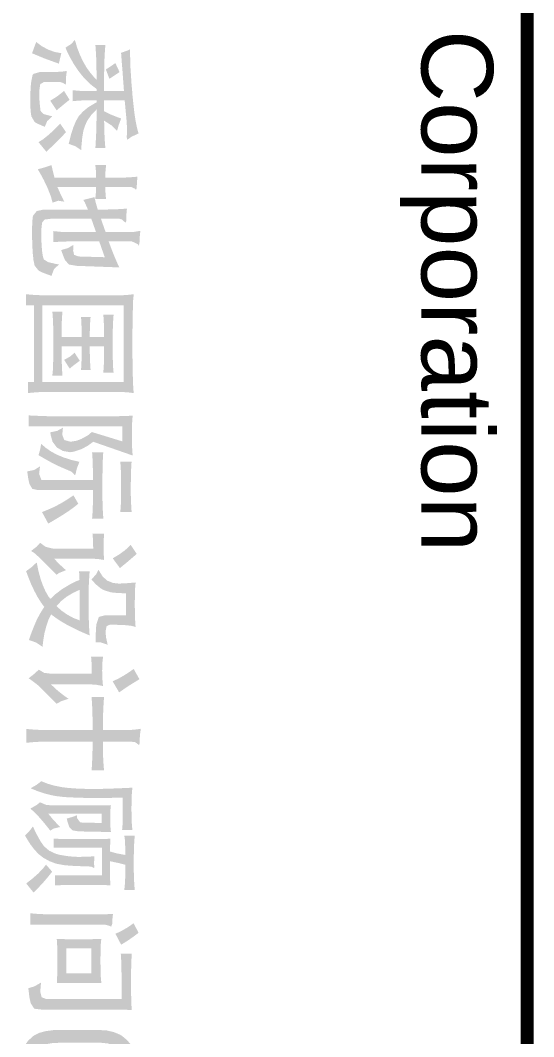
# Model space of a CAD drawing. Extents: x 129492 to 2683129, y 513162 to 1188265.
# Drawn here: x 174471 to 176536, y 519308 to 523394 of the extents above; entities that cross this region are included whole.
import ezdxf

# ---------------------------------------------------------------- set-up
doc = ezdxf.new("R2010")
doc.units = 0
doc.header["$LTSCALE"] = 1000
doc.header["$MEASUREMENT"] = 0
for name, color, linetype in [('G-0-XREF', 2, 'Continuous'), ('图框CCDI_B0GA1+0.00$0$G-ANNO-TEXT', 33, 'Continuous'), ('图框CCDI_B0GA1+0.00$0$G-BORD', 3, 'Continuous')]:
    doc.layers.add(name, color=color, linetype=linetype)
doc.styles.add('图框CCDI_B0GA1+0.00$0$Standard', font='txt')

# ---------------------------------------------------------------- blocks, each defined once
blk = doc.blocks.new('图框CCDI_B0GA1+0.00$0$block31')
at = {"layer": '图框CCDI_B0GA1+0.00$0$G-ANNO-TEXT'}
h = blk.add_hatch(color=256, dxfattribs=at)
h.paths.add_polyline_path([(26.408, 29.581), (26.358, 29.565), (26.223, 29.532), (26.058, 29.499), (25.863, 29.469), (25.635, 29.443), (25.378, 29.416), (25.282, 29.41), (25.061, 29.39), (24.853, 29.377), (24.659, 29.364), (24.477, 29.357), (24.305, 29.354), (26.546, 29.321), (26.497, 29.387)])
h.paths.add_polyline_path([(24.15, 29.354), (24.18, 29.297), (24.246, 29.113), (24.263, 29.113), (24.345, 29.119), (24.487, 29.129), (24.688, 29.146), (24.952, 29.165), (25.272, 29.189), (25.517, 29.208), (26.018, 29.255), (26.137, 29.264), (26.319, 29.271), (26.573, 29.274), (26.546, 29.321), (24.305, 29.354)])
h.paths.add_polyline_path([(26.573, 29.274), (26.319, 29.271), (26.507, 29.264)], flags=17)
h.paths.add_polyline_path([(25.517, 29.208), (25.272, 29.189), (25.272, 28.657), (24.81, 28.657), (25.517, 28.657)])
h.paths.add_polyline_path([(26.005, 29.113), (25.969, 29.007), (25.899, 28.832), (25.814, 28.657), (25.517, 28.657), (26.068, 28.657), (26.071, 28.667), (26.193, 28.859), (26.299, 28.964), (26.335, 29.004), (26.259, 29.027), (26.206, 29.04)])
h.paths.add_polyline_path([(24.761, 29.07), (24.52, 28.958), (24.583, 28.872), (24.692, 28.703), (24.942, 28.799), (24.886, 28.885)])
h.paths.add_polyline_path([(24.038, 28.69), (24.038, 28.423), (24.177, 28.433), (24.355, 28.443), (24.546, 28.449), (24.748, 28.453), (24.962, 28.453), (25.764, 28.453), (25.843, 28.453), (26.068, 28.657), (25.517, 28.657), (24.81, 28.657), (24.8, 28.657), (24.593, 28.661), (24.395, 28.667), (24.21, 28.677)])
h.paths.add_polyline_path([(26.794, 28.69), (26.642, 28.677), (26.454, 28.667), (26.263, 28.661), (26.068, 28.657), (25.843, 28.453), (26.045, 28.453), (26.239, 28.449), (26.431, 28.443), (26.616, 28.433), (26.794, 28.423)])
h.paths.add_polyline_path([(25.764, 28.453), (24.962, 28.453), (25.573, 28.453), (25.599, 28.406), (25.708, 28.225), (25.827, 28.083), (25.949, 27.974), (25.966, 27.964), (26.088, 27.895), (26.249, 27.829), (26.447, 27.766), (26.688, 27.707), (26.688, 27.713), (26.748, 27.882), (26.857, 28.047), (26.731, 28.05), (26.52, 28.07), (26.342, 28.099), (26.193, 28.146), (26.061, 28.208), (25.909, 28.314)])
h.paths.add_polyline_path([(24.962, 28.453), (24.906, 28.393), (24.777, 28.284), (24.635, 28.182), (24.474, 28.09), (24.299, 28.007), (24.107, 27.934), (23.899, 27.872), (24.005, 27.779), (24.107, 27.621), (24.193, 27.657), (24.381, 27.75), (24.556, 27.849), (24.718, 27.958), (24.863, 28.07), (24.995, 28.192), (25.111, 28.317), (25.213, 28.453), (25.272, 28.453), (25.517, 28.453), (25.573, 28.453)])
h.paths.add_polyline_path([(25.517, 28.453), (25.272, 28.453), (25.272, 28.281), (25.272, 28.205), (25.266, 28.017), (25.249, 27.812), (25.543, 27.812), (25.533, 27.908), (25.52, 28.103), (25.517, 28.281)], flags=16)
h.paths.add_polyline_path([(25.503, 27.73), (25.266, 27.581), (25.309, 27.532), (25.421, 27.387), (25.53, 27.212), (25.791, 27.387), (25.741, 27.439), (25.612, 27.595)])
h.paths.add_polyline_path([(24.731, 27.657), (24.751, 27.529), (24.761, 27.314), (24.761, 26.994), (24.764, 26.921), (24.81, 26.763), (24.847, 26.736), (25.051, 26.697), (25.137, 26.69), (25.322, 26.68), (25.533, 26.677), (25.563, 26.677), (25.787, 26.684), (25.936, 26.703), (25.942, 26.703), (26.101, 26.793), (26.14, 26.859), (25.292, 26.918), (25.263, 26.918), (25.084, 26.944), (25.028, 27.047), (25.028, 27.479), (25.061, 27.571), (25.098, 27.621), (24.989, 27.631), (24.923, 27.631)])
h.paths.add_polyline_path([(26.371, 27.634), (26.144, 27.479), (26.147, 27.476), (26.309, 27.317), (26.444, 27.169), (26.556, 27.03), (26.642, 26.898), (26.899, 27.109), (26.758, 27.255), (26.616, 27.4), (26.487, 27.529)])
h.paths.add_polyline_path([(25.065, 27.634), (24.989, 27.631), (25.098, 27.621)], flags=16)
h.paths.add_polyline_path([(24.256, 27.509), (24.223, 27.33), (24.16, 27.156), (24.071, 26.991), (23.956, 26.835), (24.259, 26.723), (24.259, 26.727), (24.325, 26.885), (24.395, 27.053), (24.464, 27.241), (24.536, 27.443)])
h.paths.add_polyline_path([(25.946, 27.268), (25.932, 27.198), (25.886, 27.03), (25.8, 26.951), (25.794, 26.951), (25.596, 26.928), (25.484, 26.921), (25.292, 26.918), (26.14, 26.859), (26.23, 27.066), (26.078, 27.129)])
h = blk.add_hatch(color=256, dxfattribs=at)
h.paths.add_polyline_path([(26.408, 29.581), (26.358, 29.565), (26.223, 29.532), (26.058, 29.499), (25.863, 29.469), (25.635, 29.443), (25.378, 29.416), (25.282, 29.41), (25.061, 29.39), (24.853, 29.377), (24.659, 29.364), (24.477, 29.357), (24.305, 29.354), (26.546, 29.321), (26.497, 29.387)])
h.paths.add_polyline_path([(24.15, 29.354), (24.18, 29.297), (24.246, 29.113), (24.263, 29.113), (24.345, 29.119), (24.487, 29.129), (24.688, 29.146), (24.952, 29.165), (25.272, 29.189), (25.517, 29.208), (26.018, 29.255), (26.137, 29.264), (26.319, 29.271), (26.573, 29.274), (26.546, 29.321), (24.305, 29.354)])
h.paths.add_polyline_path([(26.573, 29.274), (26.319, 29.271), (26.507, 29.264)], flags=17)
h.paths.add_polyline_path([(25.517, 29.208), (25.272, 29.189), (25.272, 28.657), (24.81, 28.657), (25.517, 28.657)])
h.paths.add_polyline_path([(26.005, 29.113), (25.969, 29.007), (25.899, 28.832), (25.814, 28.657), (25.517, 28.657), (26.068, 28.657), (26.071, 28.667), (26.193, 28.859), (26.299, 28.964), (26.335, 29.004), (26.259, 29.027), (26.206, 29.04)])
h.paths.add_polyline_path([(24.761, 29.07), (24.52, 28.958), (24.583, 28.872), (24.692, 28.703), (24.942, 28.799), (24.886, 28.885)])
h.paths.add_polyline_path([(24.038, 28.69), (24.038, 28.423), (24.177, 28.433), (24.355, 28.443), (24.546, 28.449), (24.748, 28.453), (24.962, 28.453), (25.764, 28.453), (25.843, 28.453), (26.068, 28.657), (25.517, 28.657), (24.81, 28.657), (24.8, 28.657), (24.593, 28.661), (24.395, 28.667), (24.21, 28.677)])
h.paths.add_polyline_path([(26.794, 28.69), (26.642, 28.677), (26.454, 28.667), (26.263, 28.661), (26.068, 28.657), (25.843, 28.453), (26.045, 28.453), (26.239, 28.449), (26.431, 28.443), (26.616, 28.433), (26.794, 28.423)])
h.paths.add_polyline_path([(25.764, 28.453), (24.962, 28.453), (25.573, 28.453), (25.599, 28.406), (25.708, 28.225), (25.827, 28.083), (25.949, 27.974), (25.966, 27.964), (26.088, 27.895), (26.249, 27.829), (26.447, 27.766), (26.688, 27.707), (26.688, 27.713), (26.748, 27.882), (26.857, 28.047), (26.731, 28.05), (26.52, 28.07), (26.342, 28.099), (26.193, 28.146), (26.061, 28.208), (25.909, 28.314)])
h.paths.add_polyline_path([(24.962, 28.453), (24.906, 28.393), (24.777, 28.284), (24.635, 28.182), (24.474, 28.09), (24.299, 28.007), (24.107, 27.934), (23.899, 27.872), (24.005, 27.779), (24.107, 27.621), (24.193, 27.657), (24.381, 27.75), (24.556, 27.849), (24.718, 27.958), (24.863, 28.07), (24.995, 28.192), (25.111, 28.317), (25.213, 28.453), (25.272, 28.453), (25.517, 28.453), (25.573, 28.453)])
h.paths.add_polyline_path([(25.517, 28.453), (25.272, 28.453), (25.272, 28.281), (25.272, 28.205), (25.266, 28.017), (25.249, 27.812), (25.543, 27.812), (25.533, 27.908), (25.52, 28.103), (25.517, 28.281)], flags=16)
h.paths.add_polyline_path([(25.503, 27.73), (25.266, 27.581), (25.309, 27.532), (25.421, 27.387), (25.53, 27.212), (25.791, 27.387), (25.741, 27.439), (25.612, 27.595)])
h.paths.add_polyline_path([(24.731, 27.657), (24.751, 27.529), (24.761, 27.314), (24.761, 26.994), (24.764, 26.921), (24.81, 26.763), (24.847, 26.736), (25.051, 26.697), (25.137, 26.69), (25.322, 26.68), (25.533, 26.677), (25.563, 26.677), (25.787, 26.684), (25.936, 26.703), (25.942, 26.703), (26.101, 26.793), (26.14, 26.859), (25.292, 26.918), (25.263, 26.918), (25.084, 26.944), (25.028, 27.047), (25.028, 27.479), (25.061, 27.571), (25.098, 27.621), (24.989, 27.631), (24.923, 27.631)])
h.paths.add_polyline_path([(26.371, 27.634), (26.144, 27.479), (26.147, 27.476), (26.309, 27.317), (26.444, 27.169), (26.556, 27.03), (26.642, 26.898), (26.899, 27.109), (26.758, 27.255), (26.616, 27.4), (26.487, 27.529)])
h.paths.add_polyline_path([(25.065, 27.634), (24.989, 27.631), (25.098, 27.621)], flags=16)
h.paths.add_polyline_path([(24.256, 27.509), (24.223, 27.33), (24.16, 27.156), (24.071, 26.991), (23.956, 26.835), (24.259, 26.723), (24.259, 26.727), (24.325, 26.885), (24.395, 27.053), (24.464, 27.241), (24.536, 27.443)])
h.paths.add_polyline_path([(25.946, 27.268), (25.932, 27.198), (25.886, 27.03), (25.8, 26.951), (25.794, 26.951), (25.596, 26.928), (25.484, 26.921), (25.292, 26.918), (26.14, 26.859), (26.23, 27.066), (26.078, 27.129)])
h = blk.add_hatch(color=256, dxfattribs=at)
h.paths.add_polyline_path([(29.018, 29.628), (29.018, 29.624), (29.045, 29.469), (29.051, 29.241), (29.051, 28.697), (29.302, 28.779), (29.302, 29.37), (29.302, 29.403), (29.371, 29.552), (29.418, 29.591), (29.305, 29.608), (29.22, 29.608)])
h.paths.add_polyline_path([(27.563, 29.552), (27.569, 29.515), (27.579, 29.4), (27.589, 29.225), (27.593, 28.987), (27.596, 28.687), (27.847, 28.687), (27.847, 29.393), (27.883, 29.472), (27.916, 29.512), (27.876, 29.532), (27.741, 29.535)])
h.paths.add_polyline_path([(28.421, 29.268), (28.421, 29.258), (28.434, 29.109), (28.441, 28.934), (28.447, 28.727), (28.447, 28.486), (29.051, 28.439), (29.051, 27.75), (29.051, 27.684), (29.045, 27.499), (29.025, 27.291), (29.322, 27.291), (29.315, 27.373), (29.305, 27.568), (29.302, 27.75), (29.302, 28.525), (28.695, 28.571), (28.695, 29.066), (28.715, 29.139), (28.764, 29.189), (28.797, 29.231), (28.626, 29.251), (28.609, 29.251)])
h.paths.add_polyline_path([(28.751, 29.255), (28.626, 29.251), (28.797, 29.231)], flags=17)
h.paths.add_polyline_path([(29.999, 29.066), (29.883, 29.01), (29.728, 28.944), (29.533, 28.865), (29.302, 28.779), (29.051, 28.697), (29.725, 28.674), (29.705, 27.971), (29.662, 27.852), (29.546, 27.826), (29.923, 27.727), (29.956, 27.915)])
h.paths.add_polyline_path([(27.249, 28.71), (27.249, 28.42), (27.398, 28.436), (27.596, 28.443), (27.847, 28.443), (27.596, 28.687), (27.418, 28.694)])
h.paths.add_polyline_path([(28.167, 28.71), (28.061, 28.697), (27.847, 28.687), (27.596, 28.687), (27.847, 28.443), (27.992, 28.436), (28.167, 28.42)])
h.paths.add_polyline_path([(29.051, 28.697), (28.695, 28.571), (29.302, 28.525), (29.725, 28.674)])
h.paths.add_polyline_path([(28.447, 28.486), (28.263, 28.433), (28.114, 28.397), (28.19, 28.099), (28.256, 28.139), (28.447, 28.222), (28.695, 28.314), (29.051, 28.439)])
h.paths.add_polyline_path([(27.847, 28.443), (27.596, 28.443), (27.596, 27.327), (27.847, 27.406)])
h.paths.add_polyline_path([(28.695, 28.314), (28.447, 28.222), (28.447, 27.099), (28.451, 27.02), (28.487, 26.852), (28.612, 26.75), (28.632, 26.746), (28.781, 26.73), (29.032, 26.723), (29.041, 26.723), (29.249, 26.727), (29.441, 26.733), (29.616, 26.743), (29.804, 26.763), (29.952, 26.793), (30.091, 26.908), (29.028, 26.974), (28.975, 26.974), (28.797, 26.994), (28.715, 27.06), (28.695, 27.225)])
h.paths.add_polyline_path([(29.395, 27.832), (29.48, 27.69), (29.533, 27.505), (29.655, 27.548), (29.81, 27.611), (29.923, 27.72), (29.923, 27.727), (29.546, 27.826)], flags=17)
h.paths.add_polyline_path([(28.236, 27.588), (28.197, 27.568), (28.028, 27.486), (27.847, 27.406), (27.596, 27.327), (27.444, 27.288), (27.256, 27.245), (27.315, 27.073), (27.368, 26.878), (27.487, 26.948), (27.652, 27.037), (27.837, 27.126), (27.916, 27.159), (28.111, 27.235), (28.263, 27.274), (28.21, 27.426)])
h.paths.add_polyline_path([(29.919, 27.446), (29.906, 27.364), (29.857, 27.156), (29.787, 27.043), (29.701, 27.014), (29.55, 26.991), (29.325, 26.977), (29.028, 26.974), (30.091, 26.908), (30.147, 27.03), (30.226, 27.248), (30.216, 27.248), (30.048, 27.311)])
h = blk.add_hatch(color=256, dxfattribs=at)
h.paths.add_polyline_path([(29.018, 29.628), (29.018, 29.624), (29.045, 29.469), (29.051, 29.241), (29.051, 28.697), (29.302, 28.779), (29.302, 29.37), (29.302, 29.403), (29.371, 29.552), (29.418, 29.591), (29.305, 29.608), (29.22, 29.608)])
h.paths.add_polyline_path([(27.563, 29.552), (27.569, 29.515), (27.579, 29.4), (27.589, 29.225), (27.593, 28.987), (27.596, 28.687), (27.847, 28.687), (27.847, 29.393), (27.883, 29.472), (27.916, 29.512), (27.876, 29.532), (27.741, 29.535)])
h.paths.add_polyline_path([(28.421, 29.268), (28.421, 29.258), (28.434, 29.109), (28.441, 28.934), (28.447, 28.727), (28.447, 28.486), (29.051, 28.439), (29.051, 27.75), (29.051, 27.684), (29.045, 27.499), (29.025, 27.291), (29.322, 27.291), (29.315, 27.373), (29.305, 27.568), (29.302, 27.75), (29.302, 28.525), (28.695, 28.571), (28.695, 29.066), (28.715, 29.139), (28.764, 29.189), (28.797, 29.231), (28.626, 29.251), (28.609, 29.251)])
h.paths.add_polyline_path([(28.751, 29.255), (28.626, 29.251), (28.797, 29.231)], flags=17)
h.paths.add_polyline_path([(29.999, 29.066), (29.883, 29.01), (29.728, 28.944), (29.533, 28.865), (29.302, 28.779), (29.051, 28.697), (29.725, 28.674), (29.705, 27.971), (29.662, 27.852), (29.546, 27.826), (29.923, 27.727), (29.956, 27.915)])
h.paths.add_polyline_path([(27.249, 28.71), (27.249, 28.42), (27.398, 28.436), (27.596, 28.443), (27.847, 28.443), (27.596, 28.687), (27.418, 28.694)])
h.paths.add_polyline_path([(28.167, 28.71), (28.061, 28.697), (27.847, 28.687), (27.596, 28.687), (27.847, 28.443), (27.992, 28.436), (28.167, 28.42)])
h.paths.add_polyline_path([(29.051, 28.697), (28.695, 28.571), (29.302, 28.525), (29.725, 28.674)])
h.paths.add_polyline_path([(28.447, 28.486), (28.263, 28.433), (28.114, 28.397), (28.19, 28.099), (28.256, 28.139), (28.447, 28.222), (28.695, 28.314), (29.051, 28.439)])
h.paths.add_polyline_path([(27.847, 28.443), (27.596, 28.443), (27.596, 27.327), (27.847, 27.406)])
h.paths.add_polyline_path([(28.695, 28.314), (28.447, 28.222), (28.447, 27.099), (28.451, 27.02), (28.487, 26.852), (28.612, 26.75), (28.632, 26.746), (28.781, 26.73), (29.032, 26.723), (29.041, 26.723), (29.249, 26.727), (29.441, 26.733), (29.616, 26.743), (29.804, 26.763), (29.952, 26.793), (30.091, 26.908), (29.028, 26.974), (28.975, 26.974), (28.797, 26.994), (28.715, 27.06), (28.695, 27.225)])
h.paths.add_polyline_path([(29.395, 27.832), (29.48, 27.69), (29.533, 27.505), (29.655, 27.548), (29.81, 27.611), (29.923, 27.72), (29.923, 27.727), (29.546, 27.826)], flags=17)
h.paths.add_polyline_path([(28.236, 27.588), (28.197, 27.568), (28.028, 27.486), (27.847, 27.406), (27.596, 27.327), (27.444, 27.288), (27.256, 27.245), (27.315, 27.073), (27.368, 26.878), (27.487, 26.948), (27.652, 27.037), (27.837, 27.126), (27.916, 27.159), (28.111, 27.235), (28.263, 27.274), (28.21, 27.426)])
h.paths.add_polyline_path([(29.919, 27.446), (29.906, 27.364), (29.857, 27.156), (29.787, 27.043), (29.701, 27.014), (29.55, 26.991), (29.325, 26.977), (29.028, 26.974), (30.091, 26.908), (30.147, 27.03), (30.226, 27.248), (30.216, 27.248), (30.048, 27.311)])
h = blk.add_hatch(color=256, dxfattribs=at)
h.paths.add_polyline_path([(33.368, 29.453), (33.289, 29.443), (33.177, 29.436), (33.022, 29.43), (32.83, 29.423), (32.602, 29.42), (32.335, 29.416), (32.028, 29.416), (33.345, 29.274)])
h.paths.add_polyline_path([(30.718, 29.453), (30.738, 29.261), (33.071, 29.185), (33.071, 27.004), (31.015, 27.004), (30.744, 26.951), (30.734, 26.76), (30.718, 26.565), (31.015, 26.565), (31.015, 26.776), (33.071, 26.776), (33.342, 26.915), (33.338, 27.113), (33.338, 29.073), (33.345, 29.274), (32.028, 29.416), (31.761, 29.416), (31.484, 29.42), (31.249, 29.423), (31.055, 29.43), (30.903, 29.433), (30.791, 29.443)])
h.paths.add_polyline_path([(30.738, 29.261), (30.748, 29.073), (30.748, 27.106), (30.744, 26.951), (31.015, 27.004), (31.015, 29.185), (33.071, 29.185)], flags=17)
h.paths.add_polyline_path([(31.269, 28.911), (31.269, 28.634), (31.282, 28.637), (31.434, 28.647), (31.626, 28.654), (31.866, 28.657), (32.078, 28.885), (32.015, 28.885), (31.764, 28.888), (31.556, 28.892), (31.391, 28.901)], flags=16)
h.paths.add_polyline_path([(32.82, 28.911), (32.728, 28.901), (32.566, 28.892), (32.352, 28.888), (32.078, 28.885), (31.866, 28.657), (32.117, 28.657), (32.269, 28.657), (32.474, 28.654), (32.659, 28.647), (32.82, 28.634)], flags=16)
h.paths.add_polyline_path([(31.866, 28.657), (31.866, 28.271), (32.117, 28.271), (32.117, 28.657)], flags=16)
h.paths.add_polyline_path([(31.325, 28.294), (31.325, 28.037), (31.457, 28.047), (31.645, 28.053), (31.866, 28.057), (32.117, 28.057), (32.117, 28.271), (31.866, 28.271), (31.682, 28.274), (31.487, 28.281)], flags=16)
h.paths.add_polyline_path([(32.751, 28.294), (32.708, 28.291), (32.546, 28.281), (32.352, 28.274), (32.117, 28.271), (32.117, 28.057), (32.2, 28.057), (32.434, 28.053), (32.616, 28.047), (32.751, 28.037)], flags=16)
h.paths.add_polyline_path([(32.117, 28.057), (31.866, 28.057), (31.866, 27.515), (32.117, 27.515)], flags=16)
h.paths.add_polyline_path([(32.5, 28.004), (32.286, 27.865), (32.388, 27.743), (32.477, 27.585), (32.711, 27.733), (32.629, 27.832)], flags=16)
h.paths.add_polyline_path([(31.187, 27.538), (31.187, 27.268), (31.246, 27.274), (31.391, 27.284), (31.573, 27.291), (31.794, 27.294), (32.055, 27.297), (31.866, 27.515), (31.725, 27.515), (31.5, 27.519), (31.322, 27.529)], flags=16)
h.paths.add_polyline_path([(32.896, 27.538), (32.886, 27.538), (32.741, 27.529), (32.566, 27.522), (32.358, 27.515), (32.117, 27.515), (31.866, 27.515), (32.055, 27.297), (32.167, 27.297), (32.414, 27.294), (32.619, 27.288), (32.781, 27.281), (32.896, 27.268)], flags=16)
h.paths.add_polyline_path([(33.342, 26.915), (33.071, 26.776), (33.071, 26.618), (33.368, 26.618), (33.355, 26.727)])
h = blk.add_hatch(color=256, dxfattribs=at)
h.paths.add_polyline_path([(33.368, 29.453), (33.289, 29.443), (33.177, 29.436), (33.022, 29.43), (32.83, 29.423), (32.602, 29.42), (32.335, 29.416), (32.028, 29.416), (33.345, 29.274)])
h.paths.add_polyline_path([(30.718, 29.453), (30.738, 29.261), (33.071, 29.185), (33.071, 27.004), (31.015, 27.004), (30.744, 26.951), (30.734, 26.76), (30.718, 26.565), (31.015, 26.565), (31.015, 26.776), (33.071, 26.776), (33.342, 26.915), (33.338, 27.113), (33.338, 29.073), (33.345, 29.274), (32.028, 29.416), (31.761, 29.416), (31.484, 29.42), (31.249, 29.423), (31.055, 29.43), (30.903, 29.433), (30.791, 29.443)])
h.paths.add_polyline_path([(30.738, 29.261), (30.748, 29.073), (30.748, 27.106), (30.744, 26.951), (31.015, 27.004), (31.015, 29.185), (33.071, 29.185)], flags=17)
h.paths.add_polyline_path([(31.269, 28.911), (31.269, 28.634), (31.282, 28.637), (31.434, 28.647), (31.626, 28.654), (31.866, 28.657), (32.078, 28.885), (32.015, 28.885), (31.764, 28.888), (31.556, 28.892), (31.391, 28.901)], flags=16)
h.paths.add_polyline_path([(32.82, 28.911), (32.728, 28.901), (32.566, 28.892), (32.352, 28.888), (32.078, 28.885), (31.866, 28.657), (32.117, 28.657), (32.269, 28.657), (32.474, 28.654), (32.659, 28.647), (32.82, 28.634)], flags=16)
h.paths.add_polyline_path([(31.866, 28.657), (31.866, 28.271), (32.117, 28.271), (32.117, 28.657)], flags=16)
h.paths.add_polyline_path([(31.325, 28.294), (31.325, 28.037), (31.457, 28.047), (31.645, 28.053), (31.866, 28.057), (32.117, 28.057), (32.117, 28.271), (31.866, 28.271), (31.682, 28.274), (31.487, 28.281)], flags=16)
h.paths.add_polyline_path([(32.751, 28.294), (32.708, 28.291), (32.546, 28.281), (32.352, 28.274), (32.117, 28.271), (32.117, 28.057), (32.2, 28.057), (32.434, 28.053), (32.616, 28.047), (32.751, 28.037)], flags=16)
h.paths.add_polyline_path([(32.117, 28.057), (31.866, 28.057), (31.866, 27.515), (32.117, 27.515)], flags=16)
h.paths.add_polyline_path([(32.5, 28.004), (32.286, 27.865), (32.388, 27.743), (32.477, 27.585), (32.711, 27.733), (32.629, 27.832)], flags=16)
h.paths.add_polyline_path([(31.187, 27.538), (31.187, 27.268), (31.246, 27.274), (31.391, 27.284), (31.573, 27.291), (31.794, 27.294), (32.055, 27.297), (31.866, 27.515), (31.725, 27.515), (31.5, 27.519), (31.322, 27.529)], flags=16)
h.paths.add_polyline_path([(32.896, 27.538), (32.886, 27.538), (32.741, 27.529), (32.566, 27.522), (32.358, 27.515), (32.117, 27.515), (31.866, 27.515), (32.055, 27.297), (32.167, 27.297), (32.414, 27.294), (32.619, 27.288), (32.781, 27.281), (32.896, 27.268)], flags=16)
h.paths.add_polyline_path([(33.342, 26.915), (33.071, 26.776), (33.071, 26.618), (33.368, 26.618), (33.355, 26.727)])
h = blk.add_hatch(color=256, dxfattribs=at)
h.paths.add_polyline_path([(37.678, 29.532), (37.437, 29.37), (37.457, 29.35), (37.579, 29.218), (37.692, 29.063), (37.797, 28.888), (38.058, 29.08), (38.048, 29.093), (37.919, 29.251), (37.794, 29.397)])
h.paths.add_polyline_path([(38.444, 29.502), (38.451, 29.426), (39.032, 29.479), (39.012, 29.479), (38.777, 29.482), (38.586, 29.489)], flags=16)
h.paths.add_polyline_path([(39.635, 29.502), (39.616, 29.499), (39.461, 29.489), (39.266, 29.482), (39.032, 29.479), (38.451, 29.426), (38.467, 29.228), (38.474, 29.053), (38.457, 28.898), (38.391, 28.733), (38.279, 28.614), (38.104, 28.505), (38.226, 28.443), (38.362, 28.317), (38.49, 28.43), (38.602, 28.565), (38.652, 28.654), (38.708, 28.839), (38.711, 28.855), (38.728, 29.027), (38.734, 29.241), (39.322, 29.241), (39.602, 29.364)])
h.paths.add_polyline_path([(39.602, 29.364), (39.322, 29.241), (39.322, 28.694), (39.365, 28.525), (39.371, 28.515), (39.553, 28.453), (39.632, 28.443), (39.81, 28.433), (40.048, 28.433), (40.051, 28.562), (39.767, 28.694), (39.616, 28.723), (39.573, 28.816), (39.573, 28.859), (39.583, 29.08), (39.586, 29.198)])
h.paths.add_polyline_path([(40.114, 28.753), (39.926, 28.71), (39.767, 28.694), (40.051, 28.562)])
h.paths.add_polyline_path([(37.84, 28.657), (37.695, 28.647), (37.494, 28.641), (37.814, 28.479)])
h.paths.add_polyline_path([(37.137, 28.657), (37.137, 28.344), (37.15, 28.347), (37.319, 28.36), (37.536, 28.364), (37.814, 28.479), (37.494, 28.641), (37.319, 28.644)])
h.paths.add_polyline_path([(37.814, 28.479), (37.536, 28.364), (37.536, 27.327), (37.533, 27.268), (37.804, 27.314), (37.804, 28.241), (37.804, 28.281)])
h.paths.add_polyline_path([(39.863, 28.268), (39.761, 28.261), (39.589, 28.251), (39.401, 28.245), (39.197, 28.241), (38.975, 28.241), (39.771, 28.05)])
h.paths.add_polyline_path([(38.15, 28.268), (38.15, 27.984), (38.177, 27.987), (38.378, 27.997), (38.639, 28.004), (39.461, 28.004), (39.771, 28.05), (38.975, 28.241), (38.9, 28.241), (38.672, 28.241), (38.47, 28.248), (38.296, 28.258)])
h.paths.add_polyline_path([(39.771, 28.05), (39.461, 28.004), (39.395, 27.832), (39.302, 27.661), (39.197, 27.512), (39.078, 27.38), (39.404, 27.377), (39.494, 27.515), (39.586, 27.674), (39.678, 27.855)])
h.paths.add_polyline_path([(38.639, 28.004), (38.378, 27.997), (38.414, 27.901), (38.5, 27.733), (38.602, 27.562), (38.645, 27.499), (38.767, 27.34), (38.886, 27.215), (38.82, 27.165), (38.682, 27.086), (38.523, 27.014), (38.342, 26.951), (38.134, 26.895), (37.906, 26.849), (38.038, 26.707), (38.14, 26.565), (38.286, 26.618), (38.49, 26.7), (38.672, 26.786), (38.833, 26.872), (38.975, 26.961), (39.098, 27.05), (39.804, 27.057), (39.619, 27.106), (39.451, 27.162), (39.299, 27.235), (39.315, 27.255), (39.404, 27.377), (39.078, 27.38), (39.068, 27.387), (38.939, 27.509), (38.824, 27.654), (38.725, 27.819)])
h.paths.add_polyline_path([(38.114, 27.634), (38.074, 27.588), (37.946, 27.449), (37.804, 27.314), (37.533, 27.268), (37.487, 27.086), (37.381, 26.941), (37.484, 26.849), (37.599, 26.697), (37.649, 26.779), (37.8, 26.948), (38.236, 27.383), (38.19, 27.449)])
h.paths.add_polyline_path([(39.804, 27.057), (39.098, 27.05), (39.121, 27.037), (39.263, 26.948), (39.421, 26.862), (39.596, 26.786), (39.784, 26.71), (39.989, 26.641), (39.995, 26.667), (40.055, 26.835), (40.167, 27.004), (40.005, 27.024)])
h = blk.add_hatch(color=256, dxfattribs=at)
h.paths.add_polyline_path([(37.678, 29.532), (37.437, 29.37), (37.457, 29.35), (37.579, 29.218), (37.692, 29.063), (37.797, 28.888), (38.058, 29.08), (38.048, 29.093), (37.919, 29.251), (37.794, 29.397)])
h.paths.add_polyline_path([(38.444, 29.502), (38.451, 29.426), (39.032, 29.479), (39.012, 29.479), (38.777, 29.482), (38.586, 29.489)], flags=16)
h.paths.add_polyline_path([(39.635, 29.502), (39.616, 29.499), (39.461, 29.489), (39.266, 29.482), (39.032, 29.479), (38.451, 29.426), (38.467, 29.228), (38.474, 29.053), (38.457, 28.898), (38.391, 28.733), (38.279, 28.614), (38.104, 28.505), (38.226, 28.443), (38.362, 28.317), (38.49, 28.43), (38.602, 28.565), (38.652, 28.654), (38.708, 28.839), (38.711, 28.855), (38.728, 29.027), (38.734, 29.241), (39.322, 29.241), (39.602, 29.364)])
h.paths.add_polyline_path([(39.602, 29.364), (39.322, 29.241), (39.322, 28.694), (39.365, 28.525), (39.371, 28.515), (39.553, 28.453), (39.632, 28.443), (39.81, 28.433), (40.048, 28.433), (40.051, 28.562), (39.767, 28.694), (39.616, 28.723), (39.573, 28.816), (39.573, 28.859), (39.583, 29.08), (39.586, 29.198)])
h.paths.add_polyline_path([(40.114, 28.753), (39.926, 28.71), (39.767, 28.694), (40.051, 28.562)])
h.paths.add_polyline_path([(37.84, 28.657), (37.695, 28.647), (37.494, 28.641), (37.814, 28.479)])
h.paths.add_polyline_path([(37.137, 28.657), (37.137, 28.344), (37.15, 28.347), (37.319, 28.36), (37.536, 28.364), (37.814, 28.479), (37.494, 28.641), (37.319, 28.644)])
h.paths.add_polyline_path([(37.814, 28.479), (37.536, 28.364), (37.536, 27.327), (37.533, 27.268), (37.804, 27.314), (37.804, 28.241), (37.804, 28.281)])
h.paths.add_polyline_path([(39.863, 28.268), (39.761, 28.261), (39.589, 28.251), (39.401, 28.245), (39.197, 28.241), (38.975, 28.241), (39.771, 28.05)])
h.paths.add_polyline_path([(38.15, 28.268), (38.15, 27.984), (38.177, 27.987), (38.378, 27.997), (38.639, 28.004), (39.461, 28.004), (39.771, 28.05), (38.975, 28.241), (38.9, 28.241), (38.672, 28.241), (38.47, 28.248), (38.296, 28.258)])
h.paths.add_polyline_path([(39.771, 28.05), (39.461, 28.004), (39.395, 27.832), (39.302, 27.661), (39.197, 27.512), (39.078, 27.38), (39.404, 27.377), (39.494, 27.515), (39.586, 27.674), (39.678, 27.855)])
h.paths.add_polyline_path([(38.639, 28.004), (38.378, 27.997), (38.414, 27.901), (38.5, 27.733), (38.602, 27.562), (38.645, 27.499), (38.767, 27.34), (38.886, 27.215), (38.82, 27.165), (38.682, 27.086), (38.523, 27.014), (38.342, 26.951), (38.134, 26.895), (37.906, 26.849), (38.038, 26.707), (38.14, 26.565), (38.286, 26.618), (38.49, 26.7), (38.672, 26.786), (38.833, 26.872), (38.975, 26.961), (39.098, 27.05), (39.804, 27.057), (39.619, 27.106), (39.451, 27.162), (39.299, 27.235), (39.315, 27.255), (39.404, 27.377), (39.078, 27.38), (39.068, 27.387), (38.939, 27.509), (38.824, 27.654), (38.725, 27.819)])
h.paths.add_polyline_path([(38.114, 27.634), (38.074, 27.588), (37.946, 27.449), (37.804, 27.314), (37.533, 27.268), (37.487, 27.086), (37.381, 26.941), (37.484, 26.849), (37.599, 26.697), (37.649, 26.779), (37.8, 26.948), (38.236, 27.383), (38.19, 27.449)])
h.paths.add_polyline_path([(39.804, 27.057), (39.098, 27.05), (39.121, 27.037), (39.263, 26.948), (39.421, 26.862), (39.596, 26.786), (39.784, 26.71), (39.989, 26.641), (39.995, 26.667), (40.055, 26.835), (40.167, 27.004), (40.005, 27.024)])
h = blk.add_hatch(color=256, dxfattribs=at)
h.paths.add_polyline_path([(42.365, 29.641), (42.381, 29.552), (42.398, 29.37), (42.401, 29.132), (42.401, 28.624), (42.708, 28.624), (42.708, 29.297), (42.721, 29.479), (42.767, 29.548), (42.804, 29.591), (42.652, 29.611), (42.527, 29.618)])
h.paths.add_polyline_path([(42.748, 29.614), (42.652, 29.611), (42.804, 29.591)], flags=17)
h.paths.add_polyline_path([(41.038, 29.604), (40.761, 29.449), (40.814, 29.377), (40.923, 29.212), (41.018, 29.047), (41.094, 28.885), (41.391, 29.06), (41.352, 29.116), (41.246, 29.268), (41.144, 29.43)])
h.paths.add_polyline_path([(43.484, 28.654), (43.477, 28.654), (43.315, 28.641), (43.134, 28.631), (42.933, 28.624), (42.708, 28.624), (42.401, 28.624), (42.401, 28.35), (42.708, 28.347), (42.718, 28.347), (42.909, 28.347), (43.101, 28.34), (43.292, 28.334), (43.484, 28.321)])
h.paths.add_polyline_path([(41.513, 28.654), (41.513, 28.321), (41.609, 28.327), (41.777, 28.337), (41.966, 28.344), (42.173, 28.347), (42.401, 28.35), (42.401, 28.624), (42.253, 28.624), (42.038, 28.628), (41.843, 28.634), (41.668, 28.644)])
h.paths.add_polyline_path([(40.437, 28.628), (40.437, 28.307), (40.497, 28.314), (40.675, 28.324), (40.89, 28.327), (41.187, 28.449), (40.81, 28.604), (40.616, 28.608)])
h.paths.add_polyline_path([(41.22, 28.628), (41.193, 28.624), (41.005, 28.608), (40.81, 28.604), (41.187, 28.449)])
h.paths.add_polyline_path([(41.187, 28.449), (40.89, 28.327), (40.89, 27.251), (40.89, 27.231), (40.867, 27.047), (41.173, 27.228), (41.173, 28.195), (41.173, 28.251)])
h.paths.add_polyline_path([(42.401, 28.35), (42.401, 27.175), (42.401, 27.146), (42.398, 26.961), (42.388, 26.769), (42.371, 26.571), (42.741, 26.571), (42.738, 26.601), (42.721, 26.802), (42.711, 26.991), (42.708, 27.175), (42.708, 28.347)])
h.paths.add_polyline_path([(41.56, 27.703), (41.543, 27.674), (41.441, 27.532), (41.319, 27.383), (41.173, 27.228), (40.867, 27.047), (40.781, 26.905), (40.886, 26.793), (41.012, 26.634), (41.068, 26.713), (41.19, 26.872), (41.309, 26.997), (41.695, 27.38), (41.626, 27.512)])
h = blk.add_hatch(color=256, dxfattribs=at)
h.paths.add_polyline_path([(42.365, 29.641), (42.381, 29.552), (42.398, 29.37), (42.401, 29.132), (42.401, 28.624), (42.708, 28.624), (42.708, 29.297), (42.721, 29.479), (42.767, 29.548), (42.804, 29.591), (42.652, 29.611), (42.527, 29.618)])
h.paths.add_polyline_path([(42.748, 29.614), (42.652, 29.611), (42.804, 29.591)], flags=17)
h.paths.add_polyline_path([(41.038, 29.604), (40.761, 29.449), (40.814, 29.377), (40.923, 29.212), (41.018, 29.047), (41.094, 28.885), (41.391, 29.06), (41.352, 29.116), (41.246, 29.268), (41.144, 29.43)])
h.paths.add_polyline_path([(43.484, 28.654), (43.477, 28.654), (43.315, 28.641), (43.134, 28.631), (42.933, 28.624), (42.708, 28.624), (42.401, 28.624), (42.401, 28.35), (42.708, 28.347), (42.718, 28.347), (42.909, 28.347), (43.101, 28.34), (43.292, 28.334), (43.484, 28.321)])
h.paths.add_polyline_path([(41.513, 28.654), (41.513, 28.321), (41.609, 28.327), (41.777, 28.337), (41.966, 28.344), (42.173, 28.347), (42.401, 28.35), (42.401, 28.624), (42.253, 28.624), (42.038, 28.628), (41.843, 28.634), (41.668, 28.644)])
h.paths.add_polyline_path([(40.437, 28.628), (40.437, 28.307), (40.497, 28.314), (40.675, 28.324), (40.89, 28.327), (41.187, 28.449), (40.81, 28.604), (40.616, 28.608)])
h.paths.add_polyline_path([(41.22, 28.628), (41.193, 28.624), (41.005, 28.608), (40.81, 28.604), (41.187, 28.449)])
h.paths.add_polyline_path([(41.187, 28.449), (40.89, 28.327), (40.89, 27.251), (40.89, 27.231), (40.867, 27.047), (41.173, 27.228), (41.173, 28.195), (41.173, 28.251)])
h.paths.add_polyline_path([(42.401, 28.35), (42.401, 27.175), (42.401, 27.146), (42.398, 26.961), (42.388, 26.769), (42.371, 26.571), (42.741, 26.571), (42.738, 26.601), (42.721, 26.802), (42.711, 26.991), (42.708, 27.175), (42.708, 28.347)])
h.paths.add_polyline_path([(41.56, 27.703), (41.543, 27.674), (41.441, 27.532), (41.319, 27.383), (41.173, 27.228), (40.867, 27.047), (40.781, 26.905), (40.886, 26.793), (41.012, 26.634), (41.068, 26.713), (41.19, 26.872), (41.309, 26.997), (41.695, 27.38), (41.626, 27.512)])
h = blk.add_hatch(color=256, dxfattribs=at)
h.paths.add_polyline_path([(46.685, 29.479), (46.583, 29.469), (46.418, 29.459), (46.21, 29.453), (45.959, 29.453), (45.748, 29.228), (46.012, 29.228), (46.144, 29.225), (46.365, 29.222), (46.546, 29.212), (46.685, 29.198)])
h.paths.add_polyline_path([(45.23, 29.479), (45.23, 29.198), (45.329, 29.212), (45.513, 29.222), (45.748, 29.228), (45.959, 29.453), (45.751, 29.453), (45.533, 29.459), (45.362, 29.466)])
h.paths.add_polyline_path([(43.946, 29.416), (43.952, 29.268), (44.51, 29.39), (44.249, 29.393), (44.055, 29.403)])
h.paths.add_polyline_path([(45.078, 29.416), (44.972, 29.403), (44.781, 29.393), (44.51, 29.39), (43.952, 29.268), (44.738, 29.156), (44.923, 29.152), (45.078, 29.139)])
h.paths.add_polyline_path([(43.952, 29.268), (43.962, 29.06), (43.969, 28.862), (43.975, 28.674), (43.979, 28.496), (43.979, 28.324), (43.979, 28.291), (43.975, 28.073), (43.966, 27.875), (43.952, 27.694), (43.933, 27.532), (43.929, 27.519), (43.89, 27.317), (43.837, 27.136), (43.771, 26.971), (43.863, 26.855), (43.962, 26.687), (44.035, 26.865), (44.098, 27.05), (44.144, 27.231), (44.177, 27.403), (44.18, 27.449), (44.197, 27.595), (44.206, 27.766), (44.213, 27.961), (44.22, 28.182), (44.22, 28.426), (44.22, 28.555), (44.22, 28.736), (44.216, 28.934), (44.213, 29.156), (44.738, 29.156)])
h.paths.add_polyline_path([(45.748, 29.228), (45.741, 29.182), (45.705, 28.991), (45.655, 28.812), (45.916, 28.812), (45.926, 28.859), (45.966, 29.05), (46.012, 29.228)])
h.paths.add_polyline_path([(45.131, 28.839), (44.999, 28.826), (44.774, 28.819), (45.131, 28.697)])
h.paths.add_polyline_path([(44.414, 28.839), (44.414, 27.192), (44.408, 27.109), (44.639, 27.156), (44.639, 28.595), (44.89, 28.595), (45.131, 28.697), (44.774, 28.819), (44.569, 28.822)])
h.paths.add_polyline_path([(45.312, 28.826), (45.312, 28.816), (45.322, 28.68), (46.296, 28.598), (46.296, 27.344), (46.566, 27.344), (46.563, 27.373), (46.556, 27.555), (46.553, 27.763), (46.553, 28.413), (46.553, 28.456), (46.556, 28.69), (45.916, 28.812), (45.655, 28.812), (45.467, 28.819)])
h.paths.add_polyline_path([(46.566, 28.826), (46.52, 28.822), (46.368, 28.816), (46.167, 28.812), (45.916, 28.812), (46.556, 28.69)], flags=17)
h.paths.add_polyline_path([(45.131, 28.697), (44.89, 28.595), (44.89, 28.581), (44.886, 28.304), (44.883, 28.113), (44.876, 28.014), (44.751, 27.925), (44.721, 27.835), (44.774, 27.654), (44.83, 27.667), (44.999, 27.723), (45.088, 27.806), (45.114, 27.958), (45.114, 27.984), (45.121, 28.142), (45.124, 28.39), (45.127, 28.482)], flags=17)
h.paths.add_polyline_path([(45.322, 28.68), (45.322, 28.413), (45.322, 27.717), (45.322, 27.677), (45.319, 27.472), (45.309, 27.301), (45.553, 27.301), (45.553, 28.598), (46.296, 28.598)])
h.paths.add_polyline_path([(45.784, 28.397), (45.787, 28.357), (45.797, 28.175), (45.8, 27.967), (45.797, 27.842), (45.777, 27.654), (45.744, 27.459), (45.715, 27.357), (45.635, 27.185), (45.523, 27.053), (45.497, 27.03), (45.365, 26.941), (45.197, 26.849), (44.985, 26.746), (45.094, 26.664), (45.226, 26.538), (45.286, 26.568), (45.461, 26.677), (45.609, 26.789), (45.731, 26.908), (45.824, 27.027), (45.916, 27.192), (45.982, 27.37), (45.995, 27.436), (46.022, 27.585), (46.038, 27.766), (46.048, 27.981), (46.055, 28.231), (46.065, 28.317), (46.088, 28.367), (45.962, 28.387)])
h.paths.add_polyline_path([(46.084, 28.393), (45.962, 28.387), (46.088, 28.367), (46.098, 28.387)], flags=17)
h.paths.add_polyline_path([(44.682, 27.931), (44.721, 27.835), (44.751, 27.925)], flags=17)
h.paths.add_polyline_path([(44.999, 27.479), (44.936, 27.416), (44.8, 27.288), (44.639, 27.156), (44.408, 27.109), (44.338, 26.938), (44.411, 26.845), (44.507, 26.677), (44.52, 26.694), (44.606, 26.793), (44.731, 26.911), (44.896, 27.053), (45.098, 27.215), (45.045, 27.294)])
h.paths.add_polyline_path([(46.197, 27.264), (46.008, 27.099), (46.121, 27.01), (46.253, 26.882), (46.381, 26.736), (46.513, 26.568), (46.758, 26.766), (46.629, 26.892), (46.487, 27.024), (46.345, 27.146)])
h = blk.add_hatch(color=256, dxfattribs=at)
h.paths.add_polyline_path([(46.685, 29.479), (46.583, 29.469), (46.418, 29.459), (46.21, 29.453), (45.959, 29.453), (45.748, 29.228), (46.012, 29.228), (46.144, 29.225), (46.365, 29.222), (46.546, 29.212), (46.685, 29.198)])
h.paths.add_polyline_path([(45.23, 29.479), (45.23, 29.198), (45.329, 29.212), (45.513, 29.222), (45.748, 29.228), (45.959, 29.453), (45.751, 29.453), (45.533, 29.459), (45.362, 29.466)])
h.paths.add_polyline_path([(43.946, 29.416), (43.952, 29.268), (44.51, 29.39), (44.249, 29.393), (44.055, 29.403)])
h.paths.add_polyline_path([(45.078, 29.416), (44.972, 29.403), (44.781, 29.393), (44.51, 29.39), (43.952, 29.268), (44.738, 29.156), (44.923, 29.152), (45.078, 29.139)])
h.paths.add_polyline_path([(43.952, 29.268), (43.962, 29.06), (43.969, 28.862), (43.975, 28.674), (43.979, 28.496), (43.979, 28.324), (43.979, 28.291), (43.975, 28.073), (43.966, 27.875), (43.952, 27.694), (43.933, 27.532), (43.929, 27.519), (43.89, 27.317), (43.837, 27.136), (43.771, 26.971), (43.863, 26.855), (43.962, 26.687), (44.035, 26.865), (44.098, 27.05), (44.144, 27.231), (44.177, 27.403), (44.18, 27.449), (44.197, 27.595), (44.206, 27.766), (44.213, 27.961), (44.22, 28.182), (44.22, 28.426), (44.22, 28.555), (44.22, 28.736), (44.216, 28.934), (44.213, 29.156), (44.738, 29.156)])
h.paths.add_polyline_path([(45.748, 29.228), (45.741, 29.182), (45.705, 28.991), (45.655, 28.812), (45.916, 28.812), (45.926, 28.859), (45.966, 29.05), (46.012, 29.228)])
h.paths.add_polyline_path([(45.131, 28.839), (44.999, 28.826), (44.774, 28.819), (45.131, 28.697)])
h.paths.add_polyline_path([(44.414, 28.839), (44.414, 27.192), (44.408, 27.109), (44.639, 27.156), (44.639, 28.595), (44.89, 28.595), (45.131, 28.697), (44.774, 28.819), (44.569, 28.822)])
h.paths.add_polyline_path([(45.312, 28.826), (45.312, 28.816), (45.322, 28.68), (46.296, 28.598), (46.296, 27.344), (46.566, 27.344), (46.563, 27.373), (46.556, 27.555), (46.553, 27.763), (46.553, 28.413), (46.553, 28.456), (46.556, 28.69), (45.916, 28.812), (45.655, 28.812), (45.467, 28.819)])
h.paths.add_polyline_path([(46.566, 28.826), (46.52, 28.822), (46.368, 28.816), (46.167, 28.812), (45.916, 28.812), (46.556, 28.69)], flags=17)
h.paths.add_polyline_path([(45.131, 28.697), (44.89, 28.595), (44.89, 28.581), (44.886, 28.304), (44.883, 28.113), (44.876, 28.014), (44.751, 27.925), (44.721, 27.835), (44.774, 27.654), (44.83, 27.667), (44.999, 27.723), (45.088, 27.806), (45.114, 27.958), (45.114, 27.984), (45.121, 28.142), (45.124, 28.39), (45.127, 28.482)], flags=17)
h.paths.add_polyline_path([(45.322, 28.68), (45.322, 28.413), (45.322, 27.717), (45.322, 27.677), (45.319, 27.472), (45.309, 27.301), (45.553, 27.301), (45.553, 28.598), (46.296, 28.598)])
h.paths.add_polyline_path([(45.784, 28.397), (45.787, 28.357), (45.797, 28.175), (45.8, 27.967), (45.797, 27.842), (45.777, 27.654), (45.744, 27.459), (45.715, 27.357), (45.635, 27.185), (45.523, 27.053), (45.497, 27.03), (45.365, 26.941), (45.197, 26.849), (44.985, 26.746), (45.094, 26.664), (45.226, 26.538), (45.286, 26.568), (45.461, 26.677), (45.609, 26.789), (45.731, 26.908), (45.824, 27.027), (45.916, 27.192), (45.982, 27.37), (45.995, 27.436), (46.022, 27.585), (46.038, 27.766), (46.048, 27.981), (46.055, 28.231), (46.065, 28.317), (46.088, 28.367), (45.962, 28.387)])
h.paths.add_polyline_path([(46.084, 28.393), (45.962, 28.387), (46.088, 28.367), (46.098, 28.387)], flags=17)
h.paths.add_polyline_path([(44.682, 27.931), (44.721, 27.835), (44.751, 27.925)], flags=17)
h.paths.add_polyline_path([(44.999, 27.479), (44.936, 27.416), (44.8, 27.288), (44.639, 27.156), (44.408, 27.109), (44.338, 26.938), (44.411, 26.845), (44.507, 26.677), (44.52, 26.694), (44.606, 26.793), (44.731, 26.911), (44.896, 27.053), (45.098, 27.215), (45.045, 27.294)])
h.paths.add_polyline_path([(46.197, 27.264), (46.008, 27.099), (46.121, 27.01), (46.253, 26.882), (46.381, 26.736), (46.513, 26.568), (46.758, 26.766), (46.629, 26.892), (46.487, 27.024), (46.345, 27.146)])
h = blk.add_hatch(color=256, dxfattribs=at)
h.paths.add_polyline_path([(47.834, 29.581), (47.579, 29.446), (47.682, 29.301), (47.777, 29.136), (47.863, 28.961), (48.154, 29.113), (48.058, 29.271), (47.949, 29.43)])
h.paths.add_polyline_path([(49.909, 29.397), (49.781, 29.39), (49.606, 29.383), (49.401, 29.38), (49.167, 29.38), (49.9, 29.274)])
h.paths.add_polyline_path([(48.391, 29.397), (48.391, 29.103), (48.53, 29.113), (48.721, 29.119), (48.909, 29.123), (49.609, 29.123), (49.9, 29.274), (49.167, 29.38), (49.154, 29.38), (48.929, 29.38), (48.728, 29.383), (48.546, 29.39)])
h.paths.add_polyline_path([(49.9, 29.274), (49.609, 29.123), (49.609, 27.099), (49.563, 26.981), (49.418, 26.944), (49.269, 26.793), (49.322, 26.624), (49.348, 26.628), (49.569, 26.654), (49.718, 26.687), (49.867, 26.779), (49.87, 26.783), (49.893, 26.974), (49.893, 29), (49.893, 29.027)])
h.paths.add_polyline_path([(47.329, 28.895), (47.329, 28.882), (47.338, 28.707), (47.342, 28.496), (47.342, 27.149), (47.338, 27.06), (47.329, 26.868), (47.312, 26.674), (47.619, 26.674), (47.619, 28.684), (47.642, 28.779), (47.668, 28.845), (47.612, 28.872), (47.503, 28.875)])
h.paths.add_polyline_path([(47.999, 28.581), (47.999, 28.571), (48.005, 28.416), (48.589, 28.558), (48.563, 28.558), (48.329, 28.562), (48.137, 28.568)], flags=17)
h.paths.add_polyline_path([(49.183, 28.581), (49.17, 28.581), (49.025, 28.568), (48.83, 28.562), (48.589, 28.558), (48.005, 28.416), (48.008, 28.222), (48.012, 27.991), (48.012, 27.951), (48.008, 27.727), (48.005, 27.538), (47.999, 27.387), (48.002, 27.387), (48.15, 27.397), (48.342, 27.403), (48.576, 27.403), (49.183, 27.413), (49.18, 27.608), (48.256, 27.647), (48.256, 28.311), (48.923, 28.311), (49.18, 28.387)])
h.paths.add_polyline_path([(49.18, 28.387), (48.923, 28.311), (48.923, 27.647), (48.256, 27.647), (49.18, 27.608), (49.177, 27.799), (49.177, 27.987), (49.177, 28.007), (49.177, 28.195)], flags=17)
h.paths.add_polyline_path([(49.183, 27.413), (48.576, 27.403), (48.619, 27.403), (48.84, 27.403), (49.028, 27.397), (49.183, 27.39)])
h.paths.add_polyline_path([(49.17, 26.964), (49.269, 26.793), (49.418, 26.944), (49.371, 26.948)])
h = blk.add_hatch(color=256, dxfattribs=at)
h.paths.add_polyline_path([(47.834, 29.581), (47.579, 29.446), (47.682, 29.301), (47.777, 29.136), (47.863, 28.961), (48.154, 29.113), (48.058, 29.271), (47.949, 29.43)])
h.paths.add_polyline_path([(49.909, 29.397), (49.781, 29.39), (49.606, 29.383), (49.401, 29.38), (49.167, 29.38), (49.9, 29.274)])
h.paths.add_polyline_path([(48.391, 29.397), (48.391, 29.103), (48.53, 29.113), (48.721, 29.119), (48.909, 29.123), (49.609, 29.123), (49.9, 29.274), (49.167, 29.38), (49.154, 29.38), (48.929, 29.38), (48.728, 29.383), (48.546, 29.39)])
h.paths.add_polyline_path([(49.9, 29.274), (49.609, 29.123), (49.609, 27.099), (49.563, 26.981), (49.418, 26.944), (49.269, 26.793), (49.322, 26.624), (49.348, 26.628), (49.569, 26.654), (49.718, 26.687), (49.867, 26.779), (49.87, 26.783), (49.893, 26.974), (49.893, 29), (49.893, 29.027)])
h.paths.add_polyline_path([(47.329, 28.895), (47.329, 28.882), (47.338, 28.707), (47.342, 28.496), (47.342, 27.149), (47.338, 27.06), (47.329, 26.868), (47.312, 26.674), (47.619, 26.674), (47.619, 28.684), (47.642, 28.779), (47.668, 28.845), (47.612, 28.872), (47.503, 28.875)])
h.paths.add_polyline_path([(47.999, 28.581), (47.999, 28.571), (48.005, 28.416), (48.589, 28.558), (48.563, 28.558), (48.329, 28.562), (48.137, 28.568)], flags=17)
h.paths.add_polyline_path([(49.183, 28.581), (49.17, 28.581), (49.025, 28.568), (48.83, 28.562), (48.589, 28.558), (48.005, 28.416), (48.008, 28.222), (48.012, 27.991), (48.012, 27.951), (48.008, 27.727), (48.005, 27.538), (47.999, 27.387), (48.002, 27.387), (48.15, 27.397), (48.342, 27.403), (48.576, 27.403), (49.183, 27.413), (49.18, 27.608), (48.256, 27.647), (48.256, 28.311), (48.923, 28.311), (49.18, 28.387)])
h.paths.add_polyline_path([(49.18, 28.387), (48.923, 28.311), (48.923, 27.647), (48.256, 27.647), (49.18, 27.608), (49.177, 27.799), (49.177, 27.987), (49.177, 28.007), (49.177, 28.195)], flags=17)
h.paths.add_polyline_path([(49.183, 27.413), (48.576, 27.403), (48.619, 27.403), (48.84, 27.403), (49.028, 27.397), (49.183, 27.39)])
h.paths.add_polyline_path([(49.17, 26.964), (49.269, 26.793), (49.418, 26.944), (49.371, 26.948)])
blk.add_hatch(color=256, dxfattribs=at).paths.add_polyline_path([(51.078, 29.509), (51.025, 29.486), (50.853, 29.39), (50.711, 29.271), (50.599, 29.136), (50.563, 29.076), (50.497, 28.915), (50.454, 28.73), (50.441, 28.522), (50.441, 27.42), (50.444, 27.301), (50.47, 27.096), (50.517, 26.921), (50.589, 26.779), (50.616, 26.74), (50.734, 26.614), (50.89, 26.505), (51.078, 26.41), (51.078, 26.796), (50.952, 26.888), (50.847, 27.033), (50.82, 27.106), (50.791, 27.278), (50.781, 27.512), (50.781, 28.469), (50.781, 28.545), (50.801, 28.753), (50.85, 28.898), (50.919, 28.997), (51.078, 29.113)])
blk.add_hatch(color=256, dxfattribs=at).paths.add_polyline_path([(51.078, 29.509), (51.025, 29.486), (50.853, 29.39), (50.711, 29.271), (50.599, 29.136), (50.563, 29.076), (50.497, 28.915), (50.454, 28.73), (50.441, 28.522), (50.441, 27.42), (50.444, 27.301), (50.47, 27.096), (50.517, 26.921), (50.589, 26.779), (50.616, 26.74), (50.734, 26.614), (50.89, 26.505), (51.078, 26.41), (51.078, 26.796), (50.952, 26.888), (50.847, 27.033), (50.82, 27.106), (50.791, 27.278), (50.781, 27.512), (50.781, 28.469), (50.781, 28.545), (50.801, 28.753), (50.85, 28.898), (50.919, 28.997), (51.078, 29.113)])
h = blk.add_hatch(color=256, dxfattribs=at)
h.paths.add_polyline_path([(33.969, 29.423), (33.979, 29.304), (34.503, 29.4), (34.312, 29.403), (34.114, 29.41)])
h.paths.add_polyline_path([(35.041, 29.423), (34.926, 29.413), (34.741, 29.403), (34.503, 29.4), (33.979, 29.304), (34.662, 29.146), (34.411, 28.327), (34.5, 28.222), (34.596, 28.047), (34.642, 27.928), (34.672, 27.76), (34.626, 27.588), (34.484, 27.535), (34.381, 27.397), (34.418, 27.215), (34.487, 27.222), (34.672, 27.274), (34.81, 27.377), (34.83, 27.397), (34.919, 27.552), (34.952, 27.74), (34.939, 27.842), (34.873, 28.04), (34.784, 28.212), (34.672, 28.364)])
h.paths.add_polyline_path([(35.21, 29.393), (35.21, 29.09), (35.282, 29.096), (35.447, 29.106), (35.649, 29.113), (35.886, 29.113), (35.89, 29.373), (35.754, 29.373), (35.54, 29.377), (35.358, 29.383)])
h.paths.add_polyline_path([(36.556, 29.393), (36.49, 29.39), (36.329, 29.38), (36.127, 29.373), (35.89, 29.373), (35.886, 29.113), (36.012, 29.113), (36.23, 29.109), (36.411, 29.103), (36.556, 29.09)])
h.paths.add_polyline_path([(33.979, 29.304), (33.985, 29.113), (33.989, 28.915), (33.989, 27.41), (33.989, 27.397), (33.989, 27.198), (33.982, 27.007), (33.975, 26.816), (33.966, 26.634), (34.263, 26.634), (34.263, 29.146), (34.662, 29.146)])
h.paths.add_polyline_path([(36.738, 28.634), (36.659, 28.631), (36.503, 28.621), (36.315, 28.614), (36.101, 28.611), (35.857, 28.611), (35.698, 28.36), (35.966, 28.36), (35.972, 28.36), (36.183, 28.357), (36.381, 28.354), (36.566, 28.347), (36.738, 28.334)])
h.paths.add_polyline_path([(34.952, 28.634), (34.952, 28.334), (35.081, 28.344), (35.256, 28.35), (35.461, 28.357), (35.698, 28.36), (35.857, 28.611), (35.682, 28.611), (35.461, 28.614), (35.266, 28.618), (35.098, 28.624)])
h.paths.add_polyline_path([(35.698, 28.36), (35.698, 26.994), (35.695, 26.974), (35.536, 26.915), (35.966, 26.875), (35.966, 28.36)])
h.paths.add_polyline_path([(35.21, 27.994), (35.206, 27.977), (35.157, 27.769), (35.094, 27.575), (35.022, 27.4), (34.936, 27.238), (34.837, 27.096), (34.728, 26.967), (34.87, 26.944), (35.028, 26.898), (35.045, 26.921), (35.134, 27.073), (35.236, 27.258), (35.332, 27.453), (35.398, 27.604), (35.474, 27.783), (35.536, 27.845), (35.569, 27.868), (35.55, 27.888), (35.391, 27.925)])
h.paths.add_polyline_path([(36.335, 27.964), (36.107, 27.835), (36.111, 27.832), (36.223, 27.664), (36.325, 27.496), (36.414, 27.327), (36.49, 27.159), (36.556, 26.991), (36.866, 27.159), (36.86, 27.169), (36.748, 27.36), (36.639, 27.538), (36.536, 27.697), (36.434, 27.839)])
h.paths.add_polyline_path([(34.296, 27.552), (34.381, 27.397), (34.484, 27.535)], flags=17)
h.paths.add_polyline_path([(35.332, 26.938), (35.428, 26.783), (35.467, 26.595), (35.649, 26.621), (35.804, 26.654), (35.936, 26.733), (35.966, 26.875), (35.536, 26.915), (35.527, 26.915)])
h = blk.add_hatch(color=256, dxfattribs=at)
h.paths.add_polyline_path([(33.969, 29.423), (33.979, 29.304), (34.503, 29.4), (34.312, 29.403), (34.114, 29.41)])
h.paths.add_polyline_path([(35.041, 29.423), (34.926, 29.413), (34.741, 29.403), (34.503, 29.4), (33.979, 29.304), (34.662, 29.146), (34.411, 28.327), (34.5, 28.222), (34.596, 28.047), (34.642, 27.928), (34.672, 27.76), (34.626, 27.588), (34.484, 27.535), (34.381, 27.397), (34.418, 27.215), (34.487, 27.222), (34.672, 27.274), (34.81, 27.377), (34.83, 27.397), (34.919, 27.552), (34.952, 27.74), (34.939, 27.842), (34.873, 28.04), (34.784, 28.212), (34.672, 28.364)])
h.paths.add_polyline_path([(35.21, 29.393), (35.21, 29.09), (35.282, 29.096), (35.447, 29.106), (35.649, 29.113), (35.886, 29.113), (35.89, 29.373), (35.754, 29.373), (35.54, 29.377), (35.358, 29.383)])
h.paths.add_polyline_path([(36.556, 29.393), (36.49, 29.39), (36.329, 29.38), (36.127, 29.373), (35.89, 29.373), (35.886, 29.113), (36.012, 29.113), (36.23, 29.109), (36.411, 29.103), (36.556, 29.09)])
h.paths.add_polyline_path([(33.979, 29.304), (33.985, 29.113), (33.989, 28.915), (33.989, 27.41), (33.989, 27.397), (33.989, 27.198), (33.982, 27.007), (33.975, 26.816), (33.966, 26.634), (34.263, 26.634), (34.263, 29.146), (34.662, 29.146)])
h.paths.add_polyline_path([(36.738, 28.634), (36.659, 28.631), (36.503, 28.621), (36.315, 28.614), (36.101, 28.611), (35.857, 28.611), (35.698, 28.36), (35.966, 28.36), (35.972, 28.36), (36.183, 28.357), (36.381, 28.354), (36.566, 28.347), (36.738, 28.334)])
h.paths.add_polyline_path([(34.952, 28.634), (34.952, 28.334), (35.081, 28.344), (35.256, 28.35), (35.461, 28.357), (35.698, 28.36), (35.857, 28.611), (35.682, 28.611), (35.461, 28.614), (35.266, 28.618), (35.098, 28.624)])
h.paths.add_polyline_path([(35.698, 28.36), (35.698, 26.994), (35.695, 26.974), (35.536, 26.915), (35.966, 26.875), (35.966, 28.36)])
h.paths.add_polyline_path([(35.21, 27.994), (35.206, 27.977), (35.157, 27.769), (35.094, 27.575), (35.022, 27.4), (34.936, 27.238), (34.837, 27.096), (34.728, 26.967), (34.87, 26.944), (35.028, 26.898), (35.045, 26.921), (35.134, 27.073), (35.236, 27.258), (35.332, 27.453), (35.398, 27.604), (35.474, 27.783), (35.536, 27.845), (35.569, 27.868), (35.55, 27.888), (35.391, 27.925)])
h.paths.add_polyline_path([(36.335, 27.964), (36.107, 27.835), (36.111, 27.832), (36.223, 27.664), (36.325, 27.496), (36.414, 27.327), (36.49, 27.159), (36.556, 26.991), (36.866, 27.159), (36.86, 27.169), (36.748, 27.36), (36.639, 27.538), (36.536, 27.697), (36.434, 27.839)])
h.paths.add_polyline_path([(34.296, 27.552), (34.381, 27.397), (34.484, 27.535)], flags=17)
h.paths.add_polyline_path([(35.332, 26.938), (35.428, 26.783), (35.467, 26.595), (35.649, 26.621), (35.804, 26.654), (35.936, 26.733), (35.966, 26.875), (35.536, 26.915), (35.527, 26.915)])
blk = doc.blocks.new('图框CCDI_B0GA1+0.00')
at = {"layer": '图框CCDI_B0GA1+0.00$0$G-BORD', "const_width": 35}
for points in [[(83100, 22200), (75100, 22200)], [(75100, 22200), (83100, 22200)]]:
    blk.add_lwpolyline(points, dxfattribs=at)
at = {"layer": '图框CCDI_B0GA1+0.00$0$G-BORD', "xscale": 100, "yscale": 100, "zscale": 100}
blk.add_blockref('图框CCDI_B0GA1+0.00$0$block31', (75100, 18200), dxfattribs=at)
at = {"layer": '图框CCDI_B0GA1+0.00$0$G-ANNO-TEXT', "insert": (76405, 21858.8), "char_height": 191.911, "attachment_point": 7, "style": '图框CCDI_B0GA1+0.00$0$Standard'}
blk.add_mtext('\\fArial Unicode MS|b0|i0|c0|p34;\\W1;/ Design Corporation', dxfattribs=at)

msp = doc.modelspace()

# ---------------------------------------------------------------- block references
at = {"layer": 'G-0-XREF', "ltscale": 5, "xscale": 1.5, "yscale": 1.5, "zscale": 1.5, "rotation": 270}
msp.add_blockref('图框CCDI_B0GA1+0.00', (143209.4, 639550.7), dxfattribs=at)

doc.saveas('drawing.dxf')
